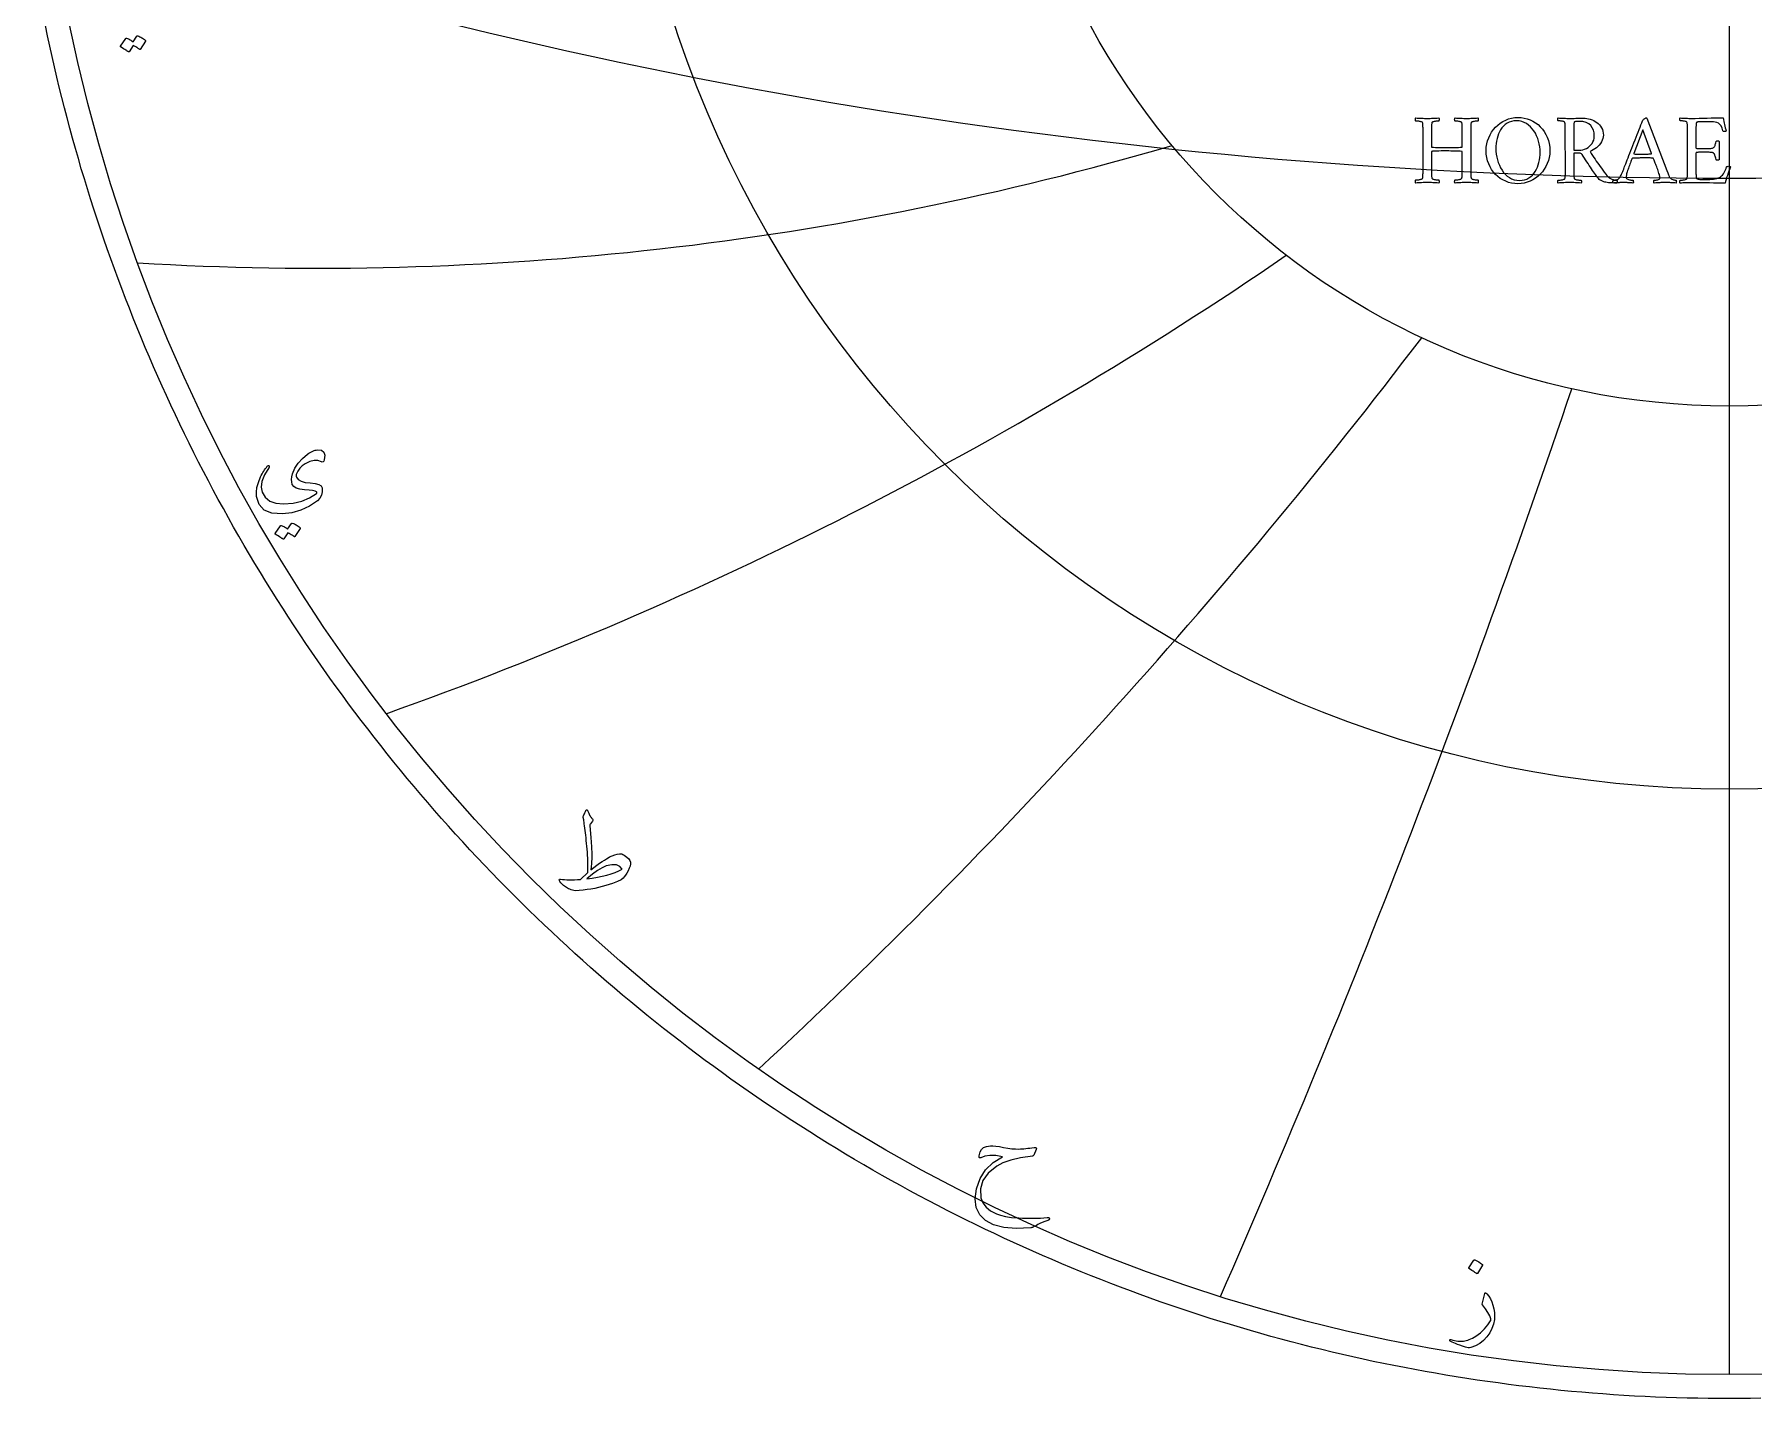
# Model space of a CAD drawing. Header units: millimetres. Extents: x -62 to 62, y -62 to 63.
# Drawn here: x -60.8 to 0.9, y -61.6 to -12.7 of the extents above; entities that cross this region are included whole.
import ezdxf

# ---------------------------------------------------------------- set-up
doc = ezdxf.new("R2010")
doc.units = ezdxf.units.MM
for name, color, linetype in [('CUT_OUTER', 1, 'Continuous'), ('ENGRAVE', 7, 'Continuous'), ('ENGRAVE_FINE', 8, 'Continuous'), ('TEXT', 5, 'Continuous')]:
    doc.layers.add(name, color=color, linetype=linetype)

msp = doc.modelspace()

# ---------------------------------------------------------------- linework, layer by layer
at = {"layer": 'CUT_OUTER'}
msp.add_lwpolyline([(1.1341, -61.6021), (0.7561, -61.6079), (0.378, -61.6113), (0, -61.6125), (-0.378, -61.6113), (-0.7561, -61.6079), (-1.1341, -61.6021), (-1.512, -61.5939), (-1.89, -61.5835), (-2.2678, -61.5708), (-2.6455, -61.5557), (-3.0232, -61.5383), (-3.4007, -61.5186), (-3.7781, -61.4966), (-4.1554, -61.4722), (-4.5325, -61.4456), (-4.9094, -61.4166), (-5.2862, -61.3853), (-5.6627, -61.3517), (-6.0391, -61.3158), (-6.4152, -61.2776), (-6.7911, -61.2371), (-7.1667, -61.1943), (-7.542, -61.1491), (-7.9171, -61.1017), (-8.2919, -61.052), (-8.6663, -61), (-9.0404, -60.9456), (-9.4142, -60.889), (-9.7876, -60.8301), (-10.1607, -60.7689), (-10.5334, -60.7054), (-10.9057, -60.6396), (-11.2775, -60.5716), (-11.649, -60.5012), (-12.02, -60.4286), (-12.3906, -60.3537), (-12.7606, -60.2766), (-13.1303, -60.1971), (-13.4994, -60.1154), (-13.868, -60.0315), (-14.2361, -59.9453), (-14.6036, -59.8568), (-14.9706, -59.7661), (-15.3371, -59.6731), (-15.7029, -59.5778), (-16.0682, -59.4804), (-16.4328, -59.3807), (-16.7969, -59.2787), (-17.1603, -59.1745), (-17.5231, -59.0681), (-17.8852, -58.9595), (-18.2466, -58.8486), (-18.6073, -58.7356), (-18.9674, -58.6203), (-19.3267, -58.5028), (-19.6853, -58.3831), (-20.0432, -58.2612), (-20.4003, -58.1372), (-20.7566, -58.0109), (-21.1122, -57.8824), (-21.4669, -57.7518), (-21.8209, -57.619), (-22.174, -57.484), (-22.5263, -57.3469), (-22.8778, -57.2076), (-23.2284, -57.0661), (-23.5781, -56.9225), (-23.9269, -56.7768), (-24.2748, -56.6289), (-24.6218, -56.4789), (-24.9679, -56.3267), (-25.3131, -56.1725), (-25.6573, -56.0161), (-26.0005, -55.8576), (-26.3427, -55.697), (-26.684, -55.5344), (-27.0242, -55.3696), (-27.3635, -55.2027), (-27.7017, -55.0338), (-28.0388, -54.8628), (-28.3749, -54.6897), (-28.71, -54.5146), (-29.0439, -54.3374), (-29.3768, -54.1581), (-29.7085, -53.9769), (-30.0392, -53.7936), (-30.3687, -53.6082), (-30.6971, -53.4209), (-31.0243, -53.2315), (-31.3503, -53.0402), (-31.6752, -52.8468), (-31.9988, -52.6515), (-32.3213, -52.4541), (-32.6425, -52.2548), (-32.9625, -52.0535), (-33.2813, -51.8503), (-33.5988, -51.6451), (-33.9151, -51.438), (-34.2301, -51.2289), (-34.5438, -51.0179), (-34.8562, -50.805), (-35.1672, -50.5902), (-35.477, -50.3734), (-35.7854, -50.1548), (-36.0925, -49.9343), (-36.3982, -49.7119), (-36.7025, -49.4876), (-37.0055, -49.2615), (-37.307, -49.0335), (-37.6072, -48.8037), (-37.906, -48.572), (-38.2033, -48.3385), (-38.4992, -48.1032), (-38.7936, -47.866), (-39.0866, -47.6271), (-39.3781, -47.3864), (-39.6681, -47.1439), (-39.9566, -46.8996), (-40.2436, -46.6535), (-40.5291, -46.4057), (-40.8131, -46.1562), (-41.0955, -45.9049), (-41.3764, -45.6519), (-41.6558, -45.3971), (-41.9335, -45.1407), (-42.2097, -44.8825), (-42.4843, -44.6227), (-42.7573, -44.3612), (-43.0287, -44.098), (-43.2985, -43.8331), (-43.5666, -43.5666), (-43.8331, -43.2985), (-44.098, -43.0287), (-44.3612, -42.7573), (-44.6227, -42.4843), (-44.8825, -42.2097), (-45.1407, -41.9335), (-45.3971, -41.6558), (-45.6519, -41.3764), (-45.9049, -41.0955), (-46.1562, -40.8131), (-46.4057, -40.5291), (-46.6535, -40.2436), (-46.8996, -39.9566), (-47.1439, -39.6681), (-47.3864, -39.3781), (-47.6271, -39.0866), (-47.866, -38.7936), (-48.1032, -38.4992), (-48.3385, -38.2033), (-48.572, -37.906), (-48.8037, -37.6072), (-49.0335, -37.307), (-49.2615, -37.0055), (-49.4876, -36.7025), (-49.7119, -36.3982), (-49.9343, -36.0925), (-50.1548, -35.7854), (-50.3734, -35.477), (-50.5902, -35.1672), (-50.805, -34.8562), (-51.0179, -34.5438), (-51.2289, -34.2301), (-51.438, -33.9151), (-51.6451, -33.5988), (-51.8503, -33.2813), (-52.0535, -32.9625), (-52.2548, -32.6425), (-52.4541, -32.3213), (-52.6515, -31.9988), (-52.8468, -31.6752), (-53.0402, -31.3503), (-53.2315, -31.0243), (-53.4209, -30.6971), (-53.6082, -30.3687), (-53.7936, -30.0392), (-53.9769, -29.7085), (-54.1581, -29.3768), (-54.3374, -29.0439), (-54.5146, -28.71), (-54.6897, -28.3749), (-54.8628, -28.0388), (-55.0338, -27.7017), (-55.2027, -27.3635), (-55.3696, -27.0242), (-55.5344, -26.684), (-55.697, -26.3427), (-55.8576, -26.0005), (-56.0161, -25.6573), (-56.1725, -25.3131), (-56.3267, -24.9679), (-56.4789, -24.6218), (-56.6289, -24.2748), (-56.7768, -23.9269), (-56.9225, -23.5781), (-57.0661, -23.2284), (-57.2076, -22.8778), (-57.3469, -22.5263), (-57.484, -22.174), (-57.619, -21.8209), (-57.7518, -21.4669), (-57.8824, -21.1122), (-58.0109, -20.7566), (-58.1372, -20.4003), (-58.2612, -20.0432), (-58.3831, -19.6853), (-58.5028, -19.3267), (-58.6203, -18.9674), (-58.7356, -18.6073), (-58.8486, -18.2466), (-58.9595, -17.8852), (-59.0681, -17.5231), (-59.1745, -17.1603), (-59.2787, -16.7969), (-59.3807, -16.4328), (-59.4804, -16.0682), (-59.5778, -15.7029), (-59.6731, -15.3371), (-59.7661, -14.9706), (-59.8568, -14.6036), (-59.9453, -14.2361), (-60.0315, -13.868), (-60.1154, -13.4994), (-60.1971, -13.1303), (-60.2766, -12.7606), (-60.3537, -12.3906)], dxfattribs=at)
at = {"layer": 'ENGRAVE'}
for points in [[(0, -60.75), (0, 60.75)], [(0, -60.75), (0, -26.0306)]]:
    msp.add_lwpolyline(points, dxfattribs=at)
for radius in [60.75, 39.7663, 26.0306]:
    msp.add_circle((0, 0), radius, dxfattribs=at)
for centre, radius, start, end in [((-50.5875, 87.6201), 108.7094, 266.595807, 286.355309), ((-95.1818, 95.1818), 140.3585, 289.582828, 304.402454), ((-174.5893, 100.7992), 205.483, 312.869638, 322.749389), ((-389.0963, 104.258), 404.7802, 336.376434, 341.316309)]:
    msp.add_arc(centre, radius, start, end, dxfattribs=at)
at = {"layer": 'ENGRAVE_FINE'}
msp.add_arc((0, 174.5958), 192.4536, 251.77375, 288.22625, dxfattribs=at)
at = {"layer": 'TEXT'}
for points in [[(-57.0767, -12.7693), (-57.0719, -12.7645), (-57.0652, -12.7616), (-57.0566, -12.7607), (-57.0461, -12.7616), (-57.0083, -12.7758), (-56.9718, -12.7913), (-56.9365, -12.8083), (-56.9024, -12.8268), (-56.8692, -12.8469), (-56.8367, -12.8689), (-56.805, -12.8929), (-56.774, -12.9188), (-56.768, -12.9267), (-56.7654, -12.935), (-56.7661, -12.9439), (-56.7701, -12.9533), (-56.9541, -13.2445), (-56.9591, -13.2483), (-56.9665, -13.2483), (-56.9764, -13.2445), (-56.9886, -13.2368), (-56.997, -13.2298), (-57.0106, -13.2201), (-57.0295, -13.2077), (-57.0537, -13.1928), (-57.0834, -13.1749), (-57.1189, -13.154), (-57.1601, -13.1299), (-57.207, -13.1027), (-57.3526, -13.3288), (-57.3594, -13.3358), (-57.368, -13.3374), (-57.3785, -13.3338), (-57.391, -13.325), (-57.4017, -13.3173), (-57.4188, -13.3058), (-57.442, -13.2905), (-57.4714, -13.2713), (-57.5076, -13.2483), (-57.551, -13.2215), (-57.6015, -13.1909), (-57.6592, -13.1564), (-57.6652, -13.1506), (-57.6679, -13.1449), (-57.6671, -13.1391), (-57.6631, -13.1334), (-57.4753, -12.8536), (-57.4705, -12.8488), (-57.4638, -12.8459), (-57.4552, -12.845), (-57.4446, -12.8459), (-57.4125, -12.8564), (-57.3814, -12.8685), (-57.3512, -12.8822), (-57.322, -12.8977), (-57.2937, -12.9146), (-57.2664, -12.9327), (-57.2401, -12.9519), (-57.2147, -12.9724)], [(-10.8249, -15.7185), (-10.7732, -15.7181), (-10.7221, -15.7171), (-10.6717, -15.7154), (-10.6219, -15.7131), (-10.572, -15.7105), (-10.5209, -15.7082), (-10.4687, -15.706), (-10.4154, -15.7041), (-10.4092, -15.713), (-10.405, -15.7252), (-10.4029, -15.7408), (-10.4028, -15.7598), (-10.4042, -15.7788), (-10.4068, -15.7944), (-10.4105, -15.8066), (-10.4154, -15.8155), (-10.4284, -15.8158), (-10.4459, -15.8168), (-10.4679, -15.8185), (-10.4944, -15.8209), (-10.5227, -15.8239), (-10.5501, -15.8276), (-10.5766, -15.832), (-10.6022, -15.837), (-10.6246, -15.8431), (-10.6417, -15.8505), (-10.6534, -15.8593), (-10.6597, -15.8694), (-10.6645, -15.8887), (-10.6682, -15.9107), (-10.6708, -15.9354), (-10.6722, -15.9628), (-10.673, -15.9922), (-10.6736, -16.023), (-10.6739, -16.0551), (-10.674, -16.0885), (-10.674, -16.0939), (-10.674, -16.0993), (-10.674, -16.1047), (-10.674, -16.1101), (-10.674, -16.1155), (-10.674, -16.1209), (-10.674, -16.1263), (-10.674, -16.1316), (-10.674, -16.746), (-10.6738, -16.7477), (-10.6731, -16.7491), (-10.672, -16.7504), (-10.6704, -16.7514), (-10.6689, -16.7522), (-10.6677, -16.7527), (-10.6671, -16.7531), (-10.6669, -16.7532), (-10.6017, -16.755), (-10.5357, -16.7568), (-10.4688, -16.7586), (-10.401, -16.7604), (-10.3321, -16.7619), (-10.2618, -16.7631), (-10.1901, -16.7637), (-10.1172, -16.764), (-10.0531, -16.7637), (-9.9865, -16.7631), (-9.9174, -16.7619), (-9.8459, -16.7604), (-9.7748, -16.7586), (-9.7071, -16.7568), (-9.6428, -16.755), (-9.5818, -16.7532), (-9.5816, -16.753), (-9.5809, -16.7523), (-9.5798, -16.7512), (-9.5782, -16.7496), (-9.5767, -16.7478), (-9.5756, -16.746), (-9.5749, -16.7442), (-9.5747, -16.7424), (-9.5747, -16.1316), (-9.5748, -16.0927), (-9.5751, -16.0549), (-9.5757, -16.0181), (-9.5765, -15.9825), (-9.5781, -15.9492), (-9.5814, -15.9192), (-9.5862, -15.8926), (-9.5926, -15.8694), (-9.5974, -15.8593), (-9.6083, -15.8505), (-9.6253, -15.8431), (-9.6483, -15.837), (-9.6746, -15.832), (-9.7013, -15.8276), (-9.7285, -15.8239), (-9.7561, -15.8209), (-9.7818, -15.8185), (-9.8032, -15.8168), (-9.8204, -15.8158), (-9.8333, -15.8155), (-9.8382, -15.8066), (-9.8419, -15.7944), (-9.8444, -15.7788), (-9.8459, -15.7598), (-9.8458, -15.7408), (-9.8437, -15.7252), (-9.8395, -15.713), (-9.8333, -15.7041), (-9.7798, -15.706), (-9.7269, -15.7082), (-9.6747, -15.7105), (-9.6232, -15.7131), (-9.5721, -15.7154), (-9.5212, -15.7171), (-9.4706, -15.7181), (-9.4202, -15.7185), (-9.3684, -15.7181), (-9.3173, -15.7171), (-9.2669, -15.7154), (-9.2172, -15.7131), (-9.1672, -15.7105), (-9.1161, -15.7082), (-9.0639, -15.706), (-9.0106, -15.7041), (-9.0044, -15.713), (-9.0003, -15.7252), (-8.9981, -15.7408), (-8.998, -15.7598), (-8.9995, -15.7788), (-9.0021, -15.7944), (-9.0058, -15.8066), (-9.0106, -15.8155), (-9.0235, -15.8158), (-9.0407, -15.8168), (-9.0621, -15.8185), (-9.0878, -15.8209), (-9.1153, -15.8239), (-9.1422, -15.8276), (-9.1683, -15.832), (-9.1938, -15.837), (-9.2163, -15.8431), (-9.2333, -15.8505), (-9.245, -15.8593), (-9.2513, -15.8694), (-9.2577, -15.8926), (-9.2625, -15.9192), (-9.2658, -15.9492), (-9.2675, -15.9825), (-9.2683, -16.0181), (-9.2688, -16.0549), (-9.2692, -16.0927), (-9.2693, -16.1316), (-9.2693, -17.6083), (-9.2692, -17.6471), (-9.2688, -17.6846), (-9.2683, -17.7208), (-9.2675, -17.7556), (-9.2658, -17.7881), (-9.2625, -17.8175), (-9.2577, -17.8438), (-9.2513, -17.8669), (-9.245, -17.8757), (-9.2333, -17.884), (-9.2163, -17.8919), (-9.1938, -17.8993), (-9.1683, -17.9059), (-9.1422, -17.9114), (-9.1153, -17.9158), (-9.0878, -17.919), (-9.0621, -17.9214), (-9.0407, -17.9231), (-9.0235, -17.9241), (-9.0106, -17.9244), (-9.0058, -17.9333), (-9.0021, -17.9455), (-8.9995, -17.9611), (-8.998, -17.9801), (-8.9981, -17.9991), (-9.0003, -18.0147), (-9.0044, -18.0269), (-9.0106, -18.0358), (-9.0639, -18.0323), (-9.1161, -18.0291), (-9.1672, -18.026), (-9.2172, -18.0232), (-9.2669, -18.0209), (-9.3173, -18.0192), (-9.3684, -18.0182), (-9.4202, -18.0178), (-9.4706, -18.0182), (-9.5212, -18.0192), (-9.5721, -18.0209), (-9.6232, -18.0232), (-9.6747, -18.026), (-9.7269, -18.0291), (-9.7798, -18.0323), (-9.8333, -18.0358), (-9.8395, -18.0269), (-9.8437, -18.0147), (-9.8458, -17.9991), (-9.8459, -17.9801), (-9.8444, -17.9611), (-9.8419, -17.9455), (-9.8382, -17.9333), (-9.8333, -17.9244), (-9.8204, -17.9241), (-9.8032, -17.9231), (-9.7818, -17.9214), (-9.7561, -17.919), (-9.7285, -17.9158), (-9.7013, -17.9114), (-9.6746, -17.9059), (-9.6483, -17.8993), (-9.6253, -17.8919), (-9.6083, -17.884), (-9.5974, -17.8757), (-9.5926, -17.8669), (-9.5862, -17.8438), (-9.5814, -17.8175), (-9.5781, -17.7881), (-9.5765, -17.7556), (-9.5757, -17.7208), (-9.5751, -17.6846), (-9.5748, -17.6471), (-9.5747, -17.6083), (-9.5747, -16.9113), (-9.5749, -16.908), (-9.5756, -16.9054), (-9.5767, -16.9035), (-9.5782, -16.9023), (-9.5798, -16.9015), (-9.5809, -16.9009), (-9.5816, -16.9006), (-9.5818, -16.9005), (-9.6439, -16.8986), (-9.708, -16.8965), (-9.7742, -16.8941), (-9.8423, -16.8915), (-9.9114, -16.8892), (-9.9802, -16.8875), (-10.0488, -16.8865), (-10.1172, -16.8861), (-10.2312, -16.8863), (-10.3291, -16.887), (-10.4109, -16.8881), (-10.4764, -16.8897), (-10.529, -16.8915), (-10.5716, -16.8933), (-10.6044, -16.8951), (-10.6273, -16.8969), (-10.6435, -16.8987), (-10.6561, -16.9005), (-10.6651, -16.9023), (-10.6704, -16.9041), (-10.672, -16.9058), (-10.6731, -16.9072), (-10.6738, -16.9085), (-10.674, -16.9095), (-10.674, -16.9103), (-10.674, -16.9108), (-10.674, -16.9112), (-10.674, -16.9113), (-10.674, -17.6083), (-10.674, -17.6137), (-10.674, -17.619), (-10.674, -17.6244), (-10.674, -17.6298), (-10.674, -17.6352), (-10.674, -17.6406), (-10.674, -17.646), (-10.674, -17.6514), (-10.6739, -17.6847), (-10.6736, -17.7165), (-10.673, -17.7467), (-10.6722, -17.7753), (-10.6708, -17.8019), (-10.6682, -17.8261), (-10.6645, -17.8477), (-10.6597, -17.8669), (-10.6534, -17.8757), (-10.6417, -17.884), (-10.6246, -17.8919), (-10.6022, -17.8993), (-10.5766, -17.9059), (-10.5501, -17.9114), (-10.5227, -17.9158), (-10.4944, -17.919), (-10.4679, -17.9214), (-10.4459, -17.9231), (-10.4284, -17.9241), (-10.4154, -17.9244), (-10.4105, -17.9333), (-10.4068, -17.9455), (-10.4042, -17.9611), (-10.4028, -17.9801), (-10.4029, -17.9991), (-10.405, -18.0147), (-10.4092, -18.0269), (-10.4154, -18.0358), (-10.4687, -18.0323), (-10.5209, -18.0291), (-10.572, -18.026), (-10.6219, -18.0232), (-10.6717, -18.0209), (-10.7221, -18.0192), (-10.7732, -18.0182), (-10.8249, -18.0178), (-10.8755, -18.0182), (-10.9264, -18.0192), (-10.9778, -18.0209), (-11.0297, -18.0232), (-11.082, -18.026), (-11.1348, -18.0291), (-11.188, -18.0323), (-11.2417, -18.0358), (-11.2479, -18.0269), (-11.252, -18.0147), (-11.2542, -17.9991), (-11.2543, -17.9801), (-11.2528, -17.9611), (-11.2502, -17.9455), (-11.2465, -17.9333), (-11.2417, -17.9244), (-11.2287, -17.9241), (-11.2112, -17.9231), (-11.1891, -17.9214), (-11.1626, -17.919), (-11.1342, -17.9158), (-11.1065, -17.9114), (-11.0795, -17.9059), (-11.0531, -17.8993), (-11.0301, -17.8919), (-11.0131, -17.884), (-11.0022, -17.8757), (-10.9974, -17.8669), (-10.991, -17.8438), (-10.9862, -17.8175), (-10.9829, -17.7881), (-10.9812, -17.7556), (-10.9804, -17.7208), (-10.9799, -17.6846), (-10.9795, -17.6471), (-10.9794, -17.6083), (-10.9794, -16.1316), (-10.9795, -16.0927), (-10.9799, -16.0549), (-10.9804, -16.0181), (-10.9812, -15.9825), (-10.9829, -15.9492), (-10.9862, -15.9192), (-10.991, -15.8926), (-10.9974, -15.8694), (-11.0022, -15.8593), (-11.0131, -15.8505), (-11.0301, -15.8431), (-11.0531, -15.837), (-11.0795, -15.832), (-11.1065, -15.8276), (-11.1342, -15.8239), (-11.1626, -15.8209), (-11.1891, -15.8185), (-11.2112, -15.8168), (-11.2287, -15.8158), (-11.2417, -15.8155), (-11.2465, -15.8066), (-11.2502, -15.7944), (-11.2528, -15.7788), (-11.2543, -15.7598), (-11.2542, -15.7408), (-11.252, -15.7252), (-11.2479, -15.713), (-11.2417, -15.7041), (-11.188, -15.706), (-11.1348, -15.7082), (-11.082, -15.7105), (-11.0297, -15.7131), (-10.9778, -15.7154), (-10.9264, -15.7171), (-10.8755, -15.7181), (-10.8249, -15.7185)], [(-7.5807, -15.6861), (-7.4656, -15.6915), (-7.3539, -15.7077), (-7.2456, -15.7346), (-7.1406, -15.7724), (-7.0403, -15.8201), (-6.9461, -15.877), (-6.858, -15.9431), (-6.7759, -16.0185), (-6.701, -16.102), (-6.6344, -16.1927), (-6.5762, -16.2906), (-6.5262, -16.3957), (-6.4861, -16.5072), (-6.4575, -16.6243), (-6.4403, -16.747), (-6.4346, -16.8753), (-6.4403, -16.9972), (-6.4575, -17.1147), (-6.4861, -17.228), (-6.5262, -17.337), (-6.5762, -17.4408), (-6.6344, -17.5382), (-6.701, -17.6294), (-6.7759, -17.7142), (-6.858, -17.7915), (-6.9461, -17.8598), (-7.0403, -17.919), (-7.1406, -17.9693), (-7.2456, -18.0094), (-7.3539, -18.038), (-7.4656, -18.0552), (-7.5807, -18.0609), (-7.6942, -18.0556), (-7.8048, -18.0394), (-7.9125, -18.0124), (-8.0172, -17.9747), (-8.1174, -17.927), (-8.2112, -17.8701), (-8.2988, -17.804), (-8.3801, -17.7286), (-8.4541, -17.6451), (-8.5197, -17.5544), (-8.5771, -17.4565), (-8.6262, -17.3514), (-8.6655, -17.2401), (-8.6935, -17.1237), (-8.7104, -17.0021), (-8.716, -16.8753), (-8.7104, -16.7534), (-8.6935, -16.6355), (-8.6655, -16.5217), (-8.6262, -16.4119), (-8.5771, -16.3074), (-8.5197, -16.2093), (-8.4541, -16.1178), (-8.3801, -16.0328), (-8.2988, -15.9556), (-8.2112, -15.8873), (-8.1174, -15.8281), (-8.0172, -15.7778), (-7.9125, -15.7377), (-7.8048, -15.7091), (-7.6942, -15.6919), (-7.5807, -15.6861)], [(-7.631, -15.8047), (-7.7262, -15.8102), (-7.8142, -15.8267), (-7.8951, -15.8542), (-7.9687, -15.8927), (-8.0355, -15.9402), (-8.0958, -15.9947), (-8.1496, -16.0561), (-8.1968, -16.1245), (-8.2379, -16.1983), (-8.2732, -16.2763), (-8.3026, -16.3582), (-8.3262, -16.4442), (-8.3443, -16.5322), (-8.3572, -16.6203), (-8.3649, -16.7083), (-8.3675, -16.7963), (-8.364, -16.8986), (-8.3536, -17.0006), (-8.3362, -17.1025), (-8.3118, -17.2041), (-8.2807, -17.3033), (-8.2431, -17.3981), (-8.199, -17.4884), (-8.1483, -17.5741), (-8.0914, -17.6535), (-8.0284, -17.7246), (-7.9594, -17.7873), (-7.8843, -17.8418), (-7.8031, -17.8858), (-7.7159, -17.9172), (-7.6226, -17.9361), (-7.5232, -17.9424), (-7.428, -17.9369), (-7.34, -17.9204), (-7.2591, -17.8929), (-7.1855, -17.8544), (-7.1186, -17.8067), (-7.0579, -17.7515), (-7.0036, -17.689), (-6.9555, -17.619), (-6.9137, -17.5435), (-6.8779, -17.4641), (-6.8481, -17.3809), (-6.8244, -17.2939), (-6.8063, -17.2051), (-6.7934, -17.1165), (-6.7857, -17.0281), (-6.7831, -16.94), (-6.7866, -16.8378), (-6.797, -16.7361), (-6.8144, -16.6349), (-6.8388, -16.534), (-6.87, -16.4357), (-6.9079, -16.3418), (-6.9526, -16.2525), (-7.0041, -16.1676), (-7.0618, -16.0891), (-7.1253, -16.0189), (-7.1947, -15.9571), (-7.2699, -15.9035), (-7.3511, -15.8603), (-7.4383, -15.8294), (-7.5316, -15.8109), (-7.631, -15.8047)], [(-5.2274, -15.7113), (-5.1677, -15.7138), (-5.1071, -15.7212), (-5.0456, -15.7335), (-4.9831, -15.7508), (-4.9215, -15.7728), (-4.8623, -15.7993), (-4.8056, -15.8303), (-4.7514, -15.8658), (-4.701, -15.9059), (-4.6557, -15.9507), (-4.6157, -16.0002), (-4.5807, -16.0544), (-4.5525, -16.1133), (-4.5322, -16.177), (-4.5201, -16.2454), (-4.5161, -16.3185), (-4.5205, -16.3809), (-4.5336, -16.4424), (-4.5555, -16.503), (-4.5861, -16.5628), (-4.6236, -16.6203), (-4.6661, -16.6742), (-4.7135, -16.7244), (-4.7658, -16.7712), (-4.8211, -16.8129), (-4.8776, -16.8484), (-4.9352, -16.8776), (-4.9939, -16.9005), (-4.9477, -16.9762), (-4.9023, -17.0487), (-4.8578, -17.1181), (-4.8143, -17.1843), (-4.7707, -17.2489), (-4.7263, -17.3132), (-4.6809, -17.3773), (-4.6346, -17.4412), (-4.5866, -17.5067), (-4.5358, -17.5755), (-4.4824, -17.6477), (-4.4263, -17.7232), (-4.3877, -17.7704), (-4.3477, -17.8113), (-4.306, -17.8458), (-4.2628, -17.8741), (-4.2153, -17.8968), (-4.1608, -17.9145), (-4.0994, -17.9273), (-4.0311, -17.9352), (-4.0252, -17.944), (-4.0221, -17.9559), (-4.0216, -17.9709), (-4.0239, -17.9891), (-4.0272, -18.0068), (-4.0302, -18.0205), (-4.0326, -18.0302), (-4.0346, -18.0358), (-4.119, -18.035), (-4.1959, -18.0327), (-4.2654, -18.0287), (-4.3275, -18.0232), (-4.3819, -18.0166), (-4.4285, -18.0093), (-4.4672, -18.0013), (-4.4981, -17.9927), (-4.5179, -17.9845), (-4.5412, -17.9743), (-4.5682, -17.962), (-4.5987, -17.9478), (-4.6308, -17.9295), (-4.6625, -17.9051), (-4.6937, -17.8747), (-4.7245, -17.8382), (-4.7375, -17.8205), (-4.755, -17.796), (-4.777, -17.7648), (-4.8035, -17.7268), (-4.8336, -17.6833), (-4.8664, -17.6352), (-4.9018, -17.5827), (-4.94, -17.5256), (-4.9802, -17.4653), (-5.0218, -17.403), (-5.0646, -17.3387), (-5.1089, -17.2723), (-5.1533, -17.2053), (-5.1969, -17.139), (-5.2396, -17.0733), (-5.2813, -17.0083), (-5.2988, -16.9894), (-5.3226, -16.9759), (-5.3527, -16.9679), (-5.3891, -16.9652), (-5.5723, -16.9652), (-5.5723, -17.619), (-5.5723, -17.6244), (-5.5723, -17.6298), (-5.5723, -17.6352), (-5.5723, -17.6406), (-5.5723, -17.646), (-5.5723, -17.6514), (-5.5723, -17.6568), (-5.5723, -17.6622), (-5.5722, -17.6955), (-5.5719, -17.7273), (-5.5713, -17.7575), (-5.5705, -17.7861), (-5.5691, -17.8127), (-5.5665, -17.8369), (-5.5628, -17.8585), (-5.558, -17.8777), (-5.5517, -17.8865), (-5.54, -17.8948), (-5.5229, -17.9026), (-5.5005, -17.9101), (-5.4749, -17.9167), (-5.4484, -17.9222), (-5.421, -17.9266), (-5.3927, -17.9298), (-5.3662, -17.9322), (-5.3442, -17.9339), (-5.3267, -17.9349), (-5.3137, -17.9352), (-5.3088, -17.9437), (-5.3051, -17.955), (-5.3026, -17.9689), (-5.3011, -17.9855), (-5.3012, -18.0021), (-5.3033, -18.016), (-5.3075, -18.0273), (-5.3137, -18.0358), (-5.367, -18.0323), (-5.4192, -18.0291), (-5.4703, -18.026), (-5.5202, -18.0232), (-5.57, -18.0209), (-5.6204, -18.0192), (-5.6715, -18.0182), (-5.7232, -18.0178), (-5.7738, -18.0182), (-5.8247, -18.0192), (-5.8762, -18.0209), (-5.928, -18.0232), (-5.9803, -18.026), (-6.0331, -18.0291), (-6.0863, -18.0323), (-6.14, -18.0358), (-6.1462, -18.0273), (-6.1503, -18.016), (-6.1525, -18.0021), (-6.1526, -17.9855), (-6.1511, -17.9689), (-6.1485, -17.955), (-6.1448, -17.9437), (-6.14, -17.9352), (-6.127, -17.9349), (-6.1095, -17.9339), (-6.0875, -17.9322), (-6.061, -17.9298), (-6.0326, -17.9266), (-6.0048, -17.9222), (-5.9778, -17.9167), (-5.9514, -17.9101), (-5.9284, -17.9026), (-5.9114, -17.8948), (-5.9005, -17.8865), (-5.8957, -17.8777), (-5.8893, -17.8546), (-5.8845, -17.8283), (-5.8812, -17.7989), (-5.8795, -17.7663), (-5.8787, -17.7315), (-5.8782, -17.6954), (-5.8778, -17.6579), (-5.8777, -17.619), (-5.8813, -16.1209), (-5.8814, -16.0819), (-5.8818, -16.0441), (-5.8823, -16.0074), (-5.8831, -15.9718), (-5.8848, -15.9384), (-5.8881, -15.9084), (-5.8929, -15.8818), (-5.8993, -15.8586), (-5.9041, -15.8485), (-5.915, -15.8397), (-5.932, -15.8323), (-5.955, -15.8263), (-5.9812, -15.8212), (-6.008, -15.8168), (-6.0351, -15.8131), (-6.0628, -15.8101), (-6.0885, -15.8077), (-6.1099, -15.8061), (-6.1271, -15.805), (-6.14, -15.8047), (-6.1448, -15.7962), (-6.1485, -15.7849), (-6.1511, -15.771), (-6.1526, -15.7544), (-6.1525, -15.7378), (-6.1503, -15.7239), (-6.1462, -15.7126), (-6.14, -15.7041), (-6.0864, -15.706), (-6.0336, -15.7082), (-5.9814, -15.7105), (-5.9298, -15.7131), (-5.8787, -15.7154), (-5.8279, -15.7171), (-5.7772, -15.7181), (-5.7268, -15.7185), (-5.6737, -15.7183), (-5.6186, -15.7176), (-5.5615, -15.7165), (-5.5023, -15.7149), (-5.44, -15.7133), (-5.3734, -15.7122), (-5.3026, -15.7115), (-5.2274, -15.7113)], [(-4.843, -16.3508), (-4.8508, -16.241), (-4.874, -16.1415), (-4.9127, -16.0524), (-4.967, -15.9736), (-5.0394, -15.9091), (-5.1327, -15.8631), (-5.2469, -15.8355), (-5.3819, -15.8263), (-5.4002, -15.8265), (-5.4228, -15.8272), (-5.4496, -15.8283), (-5.4807, -15.8299), (-5.5105, -15.833), (-5.5333, -15.8388), (-5.5491, -15.8474), (-5.558, -15.8586), (-5.5644, -15.8776), (-5.5692, -15.9022), (-5.5725, -15.9324), (-5.5741, -15.9682), (-5.5749, -16.0069), (-5.5755, -16.0459), (-5.5758, -16.0851), (-5.5759, -16.1245), (-5.5723, -16.8574), (-5.3855, -16.8574), (-5.318, -16.8535), (-5.2521, -16.8417), (-5.1878, -16.822), (-5.125, -16.7945), (-5.0659, -16.7599), (-5.0123, -16.7191), (-4.9644, -16.6719), (-4.9221, -16.6185), (-4.8875, -16.5593), (-4.8628, -16.495), (-4.848, -16.4255), (-4.843, -16.3508)], [(-3.7867, -17.5364), (-3.7846, -17.5309), (-3.7782, -17.5144), (-3.7676, -17.4869), (-3.7526, -17.4484), (-3.7341, -17.4004), (-3.7126, -17.3446), (-3.6883, -17.281), (-3.661, -17.2095), (-3.6313, -17.1319), (-3.5995, -17.05), (-3.5657, -16.9639), (-3.5299, -16.8735), (-3.4929, -16.7804), (-3.4558, -16.6858), (-3.4184, -16.5899), (-3.3808, -16.4927), (-3.3434, -16.3958), (-3.3067, -16.301), (-3.2706, -16.2081), (-3.2353, -16.1173), (-3.2012, -16.0302), (-3.1692, -15.9484), (-3.1393, -15.8721), (-3.1113, -15.8011), (-3.102, -15.7863), (-3.0884, -15.7706), (-3.0706, -15.754), (-3.0484, -15.7364), (-3.0257, -15.7207), (-3.0058, -15.7095), (-2.9888, -15.7028), (-2.9748, -15.7005), (-2.9715, -15.7006), (-2.969, -15.701), (-2.967, -15.7015), (-2.9658, -15.7023), (-2.9646, -15.7033), (-2.9627, -15.7046), (-2.9601, -15.706), (-2.9568, -15.7077), (-2.2419, -17.5831), (-2.2066, -17.6756), (-2.1799, -17.7448), (-2.1617, -17.7906), (-2.1521, -17.813), (-2.1409, -17.8321), (-2.1256, -17.8499), (-2.1059, -17.8663), (-2.082, -17.8813), (-2.0559, -17.8947), (-2.0299, -17.906), (-2.0039, -17.9153), (-1.9778, -17.9226), (-1.9541, -17.9281), (-1.9351, -17.9321), (-1.9209, -17.9344), (-1.9113, -17.9352), (-1.9053, -17.9454), (-1.9015, -17.9581), (-1.8999, -17.9733), (-1.9006, -17.9909), (-1.9024, -18.0078), (-1.9042, -18.021), (-1.9059, -18.0303), (-1.9077, -18.0358), (-1.9585, -18.0323), (-2.0065, -18.0291), (-2.0519, -18.026), (-2.0946, -18.0232), (-2.1379, -18.0209), (-2.1853, -18.0192), (-2.2367, -18.0182), (-2.2922, -18.0178), (-2.3507, -18.0182), (-2.404, -18.0192), (-2.4522, -18.0209), (-2.4952, -18.0232), (-2.5382, -18.026), (-2.5863, -18.0291), (-2.6397, -18.0323), (-2.6981, -18.0358), (-2.7043, -18.0273), (-2.7085, -18.016), (-2.7106, -18.0021), (-2.7107, -17.9855), (-2.709, -17.9689), (-2.7058, -17.955), (-2.701, -17.9437), (-2.6946, -17.9352), (-2.6761, -17.9344), (-2.6532, -17.9321), (-2.6258, -17.9281), (-2.594, -17.9226), (-2.5625, -17.9158), (-2.5365, -17.9078), (-2.5158, -17.8987), (-2.5005, -17.8885), (-2.4943, -17.88), (-2.4898, -17.8687), (-2.4871, -17.8548), (-2.4862, -17.8382), (-2.4876, -17.8192), (-2.492, -17.7946), (-2.4993, -17.7644), (-2.5095, -17.7286), (-2.522, -17.6888), (-2.536, -17.6464), (-2.5516, -17.6016), (-2.5688, -17.5544), (-2.5868, -17.5062), (-2.6047, -17.4587), (-2.6227, -17.4119), (-2.6407, -17.3658), (-2.6578, -17.322), (-2.6734, -17.2822), (-2.6875, -17.2465), (-2.6999, -17.2149), (-2.7102, -17.1889), (-2.7175, -17.1704), (-2.7218, -17.1593), (-2.7233, -17.1556), (-2.7237, -17.1551), (-2.7251, -17.1538), (-2.7273, -17.1515), (-2.7305, -17.1484), (-2.7341, -17.1452), (-2.7377, -17.143), (-2.7413, -17.1417), (-2.7449, -17.1412), (-2.7734, -17.1396), (-2.805, -17.1385), (-2.8398, -17.1378), (-2.8778, -17.1376), (-2.9166, -17.1376), (-2.9541, -17.1376), (-2.9903, -17.1376), (-3.0251, -17.1376), (-3.0341, -17.1376), (-3.0431, -17.1376), (-3.052, -17.1376), (-3.061, -17.1376), (-3.0698, -17.1376), (-3.0781, -17.1376), (-3.0859, -17.1376), (-3.0934, -17.1376), (-3.1452, -17.1377), (-3.193, -17.1381), (-3.2368, -17.1386), (-3.2766, -17.1394), (-3.317, -17.1406), (-3.3628, -17.1426), (-3.414, -17.1451), (-3.4706, -17.1484), (-3.4726, -17.1487), (-3.4751, -17.1497), (-3.478, -17.1514), (-3.4814, -17.1538), (-3.4845, -17.1561), (-3.4868, -17.1578), (-3.4881, -17.1588), (-3.4886, -17.1592), (-3.4902, -17.1637), (-3.4953, -17.1771), (-3.5037, -17.1996), (-3.5155, -17.231), (-3.5296, -17.2686), (-3.5451, -17.3096), (-3.562, -17.354), (-3.5802, -17.4017), (-3.5985, -17.4503), (-3.6156, -17.4973), (-3.6317, -17.5428), (-3.6466, -17.5867), (-3.6613, -17.6298), (-3.6731, -17.6693), (-3.682, -17.7053), (-3.6879, -17.7376), (-3.6919, -17.7666), (-3.6947, -17.7924), (-3.6964, -17.8151), (-3.6969, -17.8346), (-3.6935, -17.8534), (-3.683, -17.8701), (-3.6656, -17.8848), (-3.6412, -17.8975), (-3.6132, -17.9081), (-3.5847, -17.9168), (-3.5557, -17.9234), (-3.5263, -17.928), (-3.4994, -17.9312), (-3.4782, -17.9334), (-3.4626, -17.9348), (-3.4526, -17.9352), (-3.4493, -17.9407), (-3.4463, -17.95), (-3.4439, -17.9632), (-3.4418, -17.9801), (-3.4407, -17.9977), (-3.4409, -18.0129), (-3.4425, -18.0256), (-3.4454, -18.0358), (-3.4783, -18.034), (-3.5088, -18.0322), (-3.5367, -18.0304), (-3.5622, -18.0286), (-3.5865, -18.0268), (-3.6107, -18.025), (-3.635, -18.0232), (-3.6592, -18.0214), (-3.6854, -18.0199), (-3.7153, -18.0187), (-3.7491, -18.0181), (-3.7867, -18.0178), (-3.8247, -18.0181), (-3.8595, -18.0187), (-3.8912, -18.0199), (-3.9197, -18.0214), (-3.9466, -18.0232), (-3.9736, -18.025), (-4.0005, -18.0268), (-4.0275, -18.0286), (-4.0562, -18.0304), (-4.0885, -18.0322), (-4.1245, -18.034), (-4.164, -18.0358), (-4.1671, -18.0303), (-4.1694, -18.021), (-4.1707, -18.0078), (-4.1712, -17.9909), (-4.1707, -17.9733), (-4.1694, -17.9581), (-4.1671, -17.9454), (-4.164, -17.9352), (-4.145, -17.9342), (-4.1204, -17.9312), (-4.0902, -17.9261), (-4.0544, -17.919), (-4.019, -17.9097), (-3.9902, -17.8979), (-3.9678, -17.8837), (-3.952, -17.8669), (-3.9261, -17.8318), (-3.9022, -17.7946), (-3.8803, -17.7555), (-3.8604, -17.7142), (-3.8417, -17.6715), (-3.8231, -17.6276), (-3.8048, -17.5826), (-3.7867, -17.5364)], [(-1.3473, -15.7185), (-1.2202, -15.7178), (-1.0868, -15.7158), (-0.9471, -15.7124), (-0.8012, -15.7077), (-0.653, -15.703), (-0.5066, -15.6996), (-0.362, -15.6976), (-0.2192, -15.6969), (-0.2095, -15.762), (-0.1985, -15.8245), (-0.1861, -15.8842), (-0.1725, -15.9412), (-0.1583, -15.9974), (-0.1446, -16.0544), (-0.1314, -16.1123), (-0.1186, -16.1712), (-0.1291, -16.179), (-0.1428, -16.1846), (-0.1597, -16.188), (-0.1796, -16.1891), (-0.2003, -16.1876), (-0.2156, -16.1828), (-0.2254, -16.175), (-0.2299, -16.164), (-0.2616, -16.0677), (-0.2991, -15.9906), (-0.3424, -15.9329), (-0.3916, -15.8945), (-0.4459, -15.8694), (-0.5048, -15.8514), (-0.5681, -15.8406), (-0.6359, -15.837), (-0.9377, -15.837), (-0.9507, -15.8372), (-0.9682, -15.8375), (-0.9902, -15.8381), (-1.0167, -15.8388), (-1.045, -15.8401), (-1.0724, -15.842), (-1.0989, -15.8446), (-1.1245, -15.8478), (-1.147, -15.8521), (-1.164, -15.8577), (-1.1757, -15.8647), (-1.182, -15.873), (-1.1868, -15.8923), (-1.1905, -15.9143), (-1.1931, -15.939), (-1.1946, -15.9664), (-1.1954, -15.9953), (-1.1959, -16.0248), (-1.1963, -16.0546), (-1.1964, -16.0849), (-1.1964, -16.0968), (-1.1964, -16.1074), (-1.1964, -16.1166), (-1.1964, -16.1245), (-1.1964, -16.7783), (-1.1935, -16.7849), (-1.1847, -16.79), (-1.1701, -16.7938), (-1.1497, -16.7963), (-1.1257, -16.7979), (-1.1003, -16.799), (-1.0736, -16.7997), (-1.0455, -16.7999), (-0.8623, -16.7999), (-0.8029, -16.7994), (-0.7504, -16.7981), (-0.705, -16.7959), (-0.6665, -16.7927), (-0.6338, -16.788), (-0.6058, -16.781), (-0.5826, -16.7718), (-0.5641, -16.7604), (-0.5488, -16.7462), (-0.5353, -16.7289), (-0.5236, -16.7085), (-0.5138, -16.6849), (-0.5046, -16.6575), (-0.4949, -16.6256), (-0.4848, -16.5893), (-0.4742, -16.5484), (-0.4698, -16.5374), (-0.4599, -16.5295), (-0.4446, -16.5248), (-0.4239, -16.5233), (-0.404, -16.5244), (-0.3871, -16.5277), (-0.3734, -16.5334), (-0.3629, -16.5412), (-0.3629, -17.2023), (-0.3718, -17.2086), (-0.3844, -17.2131), (-0.4006, -17.2158), (-0.4204, -17.2167), (-0.4399, -17.2151), (-0.4554, -17.2104), (-0.4668, -17.2025), (-0.4742, -17.1915), (-0.4863, -17.1447), (-0.4971, -17.1048), (-0.5069, -17.0719), (-0.5156, -17.046), (-0.5234, -17.0253), (-0.5308, -17.0083), (-0.5378, -16.9948), (-0.5443, -16.9849), (-0.5509, -16.9772), (-0.5582, -16.9701), (-0.5662, -16.9637), (-0.5748, -16.958), (-0.5867, -16.9514), (-0.6045, -16.9459), (-0.6281, -16.9415), (-0.6575, -16.9382), (-0.6906, -16.9357), (-0.7253, -16.9337), (-0.7615, -16.9322), (-0.7994, -16.931), (-0.8374, -16.9302), (-0.8744, -16.9297), (-0.9102, -16.9293), (-0.9449, -16.9292), (-0.969, -16.9293), (-0.9947, -16.9297), (-1.022, -16.9302), (-1.0509, -16.931), (-1.0795, -16.9322), (-1.1061, -16.9337), (-1.1307, -16.9357), (-1.1533, -16.9382), (-1.1721, -16.9417), (-1.1856, -16.9467), (-1.1937, -16.9534), (-1.1964, -16.9616), (-1.1964, -17.6298), (-1.1964, -17.6339), (-1.1964, -17.6388), (-1.1964, -17.6446), (-1.1964, -17.6514), (-1.1963, -17.6783), (-1.1959, -17.7089), (-1.1954, -17.743), (-1.1946, -17.7807), (-1.1929, -17.816), (-1.1896, -17.8427), (-1.1848, -17.8609), (-1.1784, -17.8705), (-1.1594, -17.8819), (-1.1385, -17.8907), (-1.1154, -17.8971), (-1.0904, -17.9011), (-1.0606, -17.9034), (-1.0235, -17.9051), (-0.9789, -17.9061), (-0.9269, -17.9065), (-0.7581, -17.9065), (-0.6954, -17.9049), (-0.6332, -17.9002), (-0.5715, -17.8923), (-0.5102, -17.8813), (-0.4522, -17.8674), (-0.4006, -17.8508), (-0.3552, -17.8315), (-0.3162, -17.8095), (-0.2771, -17.7815), (-0.2425, -17.7479), (-0.2124, -17.7087), (-0.1868, -17.664), (-0.1637, -17.6153), (-0.141, -17.5647), (-0.1188, -17.512), (-0.097, -17.4574), (-0.0912, -17.4479), (-0.0808, -17.4412), (-0.066, -17.4372), (-0.0467, -17.4358), (-0.0171, -17.4372), (0.0072, -17.4412), (0.026, -17.4479), (0.0395, -17.4574), (0.0138, -17.5303), (-0.013, -17.6056), (-0.041, -17.683), (-0.0701, -17.7628), (-0.0971, -17.8407), (-0.119, -17.9127), (-0.1357, -17.979), (-0.1473, -18.0394), (-0.289, -18.0389), (-0.4302, -18.0376), (-0.571, -18.0354), (-0.7114, -18.0322), (-0.856, -18.0291), (-1.0096, -18.0268), (-1.1721, -18.0255), (-1.3437, -18.025), (-1.4032, -18.0254), (-1.4596, -18.0264), (-1.5128, -18.0281), (-1.5628, -18.0304), (-1.6118, -18.0328), (-1.6616, -18.0345), (-1.7124, -18.0355), (-1.764, -18.0358), (-1.7702, -18.0273), (-1.7744, -18.016), (-1.7765, -18.0021), (-1.7766, -17.9855), (-1.7752, -17.9689), (-1.7726, -17.955), (-1.7689, -17.9437), (-1.764, -17.9352), (-1.751, -17.9349), (-1.7335, -17.9339), (-1.7115, -17.9322), (-1.685, -17.9298), (-1.6566, -17.9266), (-1.6289, -17.9222), (-1.6018, -17.9167), (-1.5754, -17.9101), (-1.5524, -17.9026), (-1.5354, -17.8948), (-1.5246, -17.8865), (-1.5197, -17.8777), (-1.5133, -17.8546), (-1.5085, -17.8283), (-1.5052, -17.7989), (-1.5036, -17.7663), (-1.5028, -17.7315), (-1.5022, -17.6954), (-1.5019, -17.6579), (-1.5018, -17.619), (-1.5018, -16.1209), (-1.5019, -16.0819), (-1.5022, -16.0441), (-1.5028, -16.0074), (-1.5036, -15.9718), (-1.5052, -15.9384), (-1.5085, -15.9084), (-1.5133, -15.8818), (-1.5197, -15.8586), (-1.5246, -15.8485), (-1.5354, -15.8397), (-1.5524, -15.8323), (-1.5754, -15.8263), (-1.6018, -15.8212), (-1.6289, -15.8168), (-1.6566, -15.8131), (-1.685, -15.8101), (-1.7115, -15.8077), (-1.7335, -15.8061), (-1.751, -15.805), (-1.764, -15.8047), (-1.7689, -15.7962), (-1.7726, -15.7849), (-1.7752, -15.771), (-1.7766, -15.7544), (-1.7765, -15.7378), (-1.7744, -15.7239), (-1.7702, -15.7126), (-1.764, -15.7041), (-1.7104, -15.706), (-1.6572, -15.7082), (-1.6044, -15.7105), (-1.5521, -15.7131), (-1.5002, -15.7154), (-1.4488, -15.7171), (-1.3978, -15.7181), (-1.3473, -15.7185)], [(-3.1005, -16.1245), (-3.4203, -16.9795), (-3.4202, -16.98), (-3.4198, -16.9813), (-3.4193, -16.9836), (-3.4185, -16.9867), (-3.4175, -16.9899), (-3.4162, -16.9921), (-3.4148, -16.9935), (-3.4131, -16.9939), (-3.3773, -16.9956), (-3.3381, -16.997), (-3.2956, -16.9983), (-3.2496, -16.9993), (-3.2044, -17.0001), (-3.1639, -17.0006), (-3.128, -17.001), (-3.0969, -17.0011), (-3.0566, -17.0009), (-3.0184, -17.0002), (-2.9821, -16.9991), (-2.9478, -16.9975), (-2.9138, -16.9957), (-2.8782, -16.9939), (-2.8411, -16.9921), (-2.8023, -16.9903), (-2.7991, -16.9898), (-2.7965, -16.9881), (-2.7946, -16.9853), (-2.7934, -16.9813), (-2.7926, -16.9774), (-2.792, -16.9746), (-2.7917, -16.9729), (-2.7916, -16.9723)], [(-50.463, -28.025), (-50.5871, -27.9836), (-50.7256, -27.9819), (-50.8784, -28.02), (-51.0455, -28.0978), (-51.1517, -28.1721), (-51.24, -28.2607), (-51.3107, -28.3637), (-51.3636, -28.4811), (-51.3689, -28.5045), (-51.3694, -28.529), (-51.3651, -28.5544), (-51.356, -28.5807), (-51.2951, -28.6626), (-51.1931, -28.7244), (-51.0499, -28.7661), (-50.8654, -28.7876), (-50.6834, -28.807), (-50.5512, -28.8423), (-50.4688, -28.8933), (-50.4362, -28.9601), (-50.4326, -29.1), (-50.4602, -29.2245), (-50.5188, -29.3337), (-50.6087, -29.4276), (-50.8939, -29.6224), (-51.1979, -29.7658), (-51.5205, -29.858), (-51.8618, -29.899), (-52.2345, -29.8731), (-52.5133, -29.761), (-52.6982, -29.5627), (-52.7892, -29.2782), (-52.7945, -29.122), (-52.772, -28.9524), (-52.7217, -28.7694), (-52.6436, -28.573), (-52.6164, -28.5184), (-52.5885, -28.4657), (-52.5599, -28.415), (-52.5305, -28.3661), (-52.5002, -28.3189), (-52.4688, -28.2732), (-52.4361, -28.2289), (-52.4022, -28.186), (-52.384, -28.1683), (-52.3677, -28.1611), (-52.3533, -28.1644), (-52.3408, -28.1783), (-52.3339, -28.1956), (-52.3322, -28.2128), (-52.3358, -28.23), (-52.3447, -28.2473), (-52.5023, -28.5012), (-52.5957, -28.7302), (-52.6249, -28.9342), (-52.5899, -29.1134), (-52.4774, -29.3021), (-52.3121, -29.4353), (-52.0941, -29.5129), (-51.8235, -29.5349), (-51.4767, -29.5074), (-51.1643, -29.4363), (-50.8865, -29.3215), (-50.6432, -29.1632), (-50.6285, -29.1498), (-50.623, -29.1364), (-50.6266, -29.123), (-50.6393, -29.1096), (-50.6908, -29.0846), (-50.7802, -29.0636), (-50.9073, -29.0463), (-51.0724, -29.0329), (-51.2403, -29.0123), (-51.3684, -28.9735), (-51.4568, -28.9165), (-51.5054, -28.8413), (-51.5279, -28.7529), (-51.5342, -28.6602), (-51.5241, -28.5632), (-51.4978, -28.4619), (-51.4122, -28.2629), (-51.2937, -28.0796), (-51.1421, -27.9122), (-50.9574, -27.7606), (-50.9083, -27.7247), (-50.8606, -27.6935), (-50.8144, -27.6672), (-50.7696, -27.6456), (-50.7265, -27.6286), (-50.6853, -27.6159), (-50.646, -27.6075), (-50.6087, -27.6035), (-50.4626, -27.6171), (-50.373, -27.6811), (-50.3399, -27.7953), (-50.3634, -27.9599), (-50.3811, -28.0042), (-50.4036, -28.0298), (-50.4309, -28.0368), (-50.463, -28.025)], [(-51.5361, -30.2362), (-51.5313, -30.2314), (-51.5246, -30.2286), (-51.516, -30.2276), (-51.5054, -30.2286), (-51.4677, -30.2427), (-51.4312, -30.2583), (-51.3958, -30.2753), (-51.3617, -30.2937), (-51.3285, -30.3138), (-51.2961, -30.3359), (-51.2643, -30.3598), (-51.2333, -30.3857), (-51.2273, -30.3936), (-51.2247, -30.402), (-51.2254, -30.4108), (-51.2295, -30.4202), (-51.4134, -30.7114), (-51.4185, -30.7153), (-51.4259, -30.7153), (-51.4357, -30.7114), (-51.4479, -30.7038), (-51.4563, -30.6967), (-51.47, -30.687), (-51.4889, -30.6747), (-51.5131, -30.6597), (-51.5428, -30.6419), (-51.5782, -30.6209), (-51.6194, -30.5968), (-51.6664, -30.5696), (-51.812, -30.7957), (-51.8187, -30.8027), (-51.8273, -30.8044), (-51.8379, -30.8008), (-51.8503, -30.7919), (-51.8611, -30.7842), (-51.8781, -30.7728), (-51.9013, -30.7574), (-51.9308, -30.7383), (-51.967, -30.7153), (-52.0103, -30.6884), (-52.0609, -30.6578), (-52.1186, -30.6233), (-52.1246, -30.6175), (-52.1272, -30.6118), (-52.1265, -30.606), (-52.1224, -30.6003), (-51.9346, -30.3205), (-51.9298, -30.3158), (-51.9231, -30.3129), (-51.9145, -30.3119), (-51.904, -30.3129), (-51.8719, -30.3233), (-51.8407, -30.3354), (-51.8106, -30.3492), (-51.7813, -30.3646), (-51.7531, -30.3815), (-51.7258, -30.3996), (-51.6994, -30.4189), (-51.674, -30.4393)], [(-41.0713, -40.7245), (-41.0531, -40.6828), (-41.0368, -40.6459), (-41.0224, -40.6138), (-41.01, -40.5865), (-40.9997, -40.5643), (-40.9918, -40.5473), (-40.9863, -40.5355), (-40.9832, -40.5291), (-40.9767, -40.5207), (-40.9688, -40.5147), (-40.9594, -40.5111), (-40.9487, -40.5099), (-40.9398, -40.5113), (-40.9324, -40.5156), (-40.9264, -40.5228), (-40.9218, -40.5329), (-40.9017, -40.5817), (-40.8835, -40.6249), (-40.8672, -40.6622), (-40.8529, -40.6938), (-40.8446, -40.7077), (-40.8351, -40.7226), (-40.8245, -40.7384), (-40.8126, -40.7552), (-40.7993, -40.7729), (-40.7844, -40.7916), (-40.7677, -40.8112), (-40.7494, -40.8318), (-40.7379, -40.8526), (-40.7341, -40.873), (-40.7379, -40.8929), (-40.7494, -40.9123), (-40.8222, -41.0081), (-40.832, -41.0237), (-40.8385, -41.0397), (-40.8416, -41.0562), (-40.8414, -41.0732), (-40.804, -41.495), (-40.78, -41.8368), (-40.7695, -42.0986), (-40.7724, -42.2804), (-40.7763, -42.3483), (-40.7805, -42.4102), (-40.785, -42.4661), (-40.7896, -42.5161), (-40.7945, -42.5603), (-40.7997, -42.599), (-40.8051, -42.6321), (-40.8107, -42.6598), (-40.6961, -42.5721), (-40.5899, -42.4931), (-40.492, -42.4227), (-40.4026, -42.3609), (-40.3217, -42.3075), (-40.2498, -42.2622), (-40.1866, -42.2251), (-40.1324, -42.1961), (-40.0359, -42.153), (-39.9456, -42.1194), (-39.8615, -42.0955), (-39.7837, -42.0811), (-39.7425, -42.0799), (-39.6993, -42.0878), (-39.6543, -42.1048), (-39.6074, -42.1309), (-39.5144, -42.1968), (-39.4464, -42.2603), (-39.4033, -42.3214), (-39.3851, -42.38), (-39.3863, -42.4454), (-39.4014, -42.519), (-39.4304, -42.6006), (-39.4732, -42.6904), (-39.5211, -42.7788), (-39.5652, -42.8524), (-39.6055, -42.911), (-39.6419, -42.9549), (-39.7166, -43.0102), (-39.845, -43.0727), (-40.027, -43.1424), (-40.2627, -43.2193), (-40.3941, -43.2574), (-40.5276, -43.2912), (-40.6633, -43.3206), (-40.8011, -43.3458), (-40.9406, -43.3668), (-41.0814, -43.3841), (-41.2233, -43.3975), (-41.3664, -43.4071), (-41.4187, -43.3965), (-41.4684, -43.3841), (-41.5155, -43.3697), (-41.5599, -43.3534), (-41.6022, -43.3352), (-41.6428, -43.3151), (-41.6817, -43.2931), (-41.7189, -43.2691), (-41.7843, -43.2212), (-41.8387, -43.1733), (-41.8821, -43.1254), (-41.9144, -43.0775), (-41.9321, -43.0377), (-41.9355, -43.0104), (-41.9245, -42.9956), (-41.8991, -42.9932), (-41.8273, -43.0017), (-41.7501, -43.008), (-41.6673, -43.0122), (-41.5791, -43.0143), (-41.4853, -43.0142), (-41.386, -43.0119), (-41.2812, -43.0074), (-41.1709, -43.0009), (-40.918, -42.7518), (-40.9133, -42.6516), (-40.9108, -42.5506), (-40.9105, -42.4485), (-40.9123, -42.3455), (-40.916, -42.2414), (-40.9214, -42.1357), (-40.9284, -42.0287), (-40.9372, -41.9202), (-40.947, -41.8127), (-40.9573, -41.7089), (-40.9681, -41.6087), (-40.9793, -41.512), (-40.9906, -41.4187), (-41.0014, -41.3286), (-41.0117, -41.2415), (-41.0215, -41.1575), (-41.0307, -41.0798), (-41.0392, -41.0114), (-41.047, -40.9524), (-41.054, -40.9027), (-41.0604, -40.8621), (-41.066, -40.8304), (-41.0709, -40.8075), (-41.0751, -40.7935), (-41.0778, -40.7777), (-41.078, -40.7609), (-41.0758, -40.7432), (-41.0713, -40.7245)], [(-40.2512, -42.518), (-40.3995, -42.5796), (-40.5645, -42.6761), (-40.7463, -42.8076), (-40.9448, -42.974), (-40.7524, -42.9502), (-40.5697, -42.9209), (-40.3969, -42.886), (-40.2339, -42.8457), (-40.081, -42.8003), (-39.9384, -42.7503), (-39.806, -42.6958), (-39.684, -42.6368), (-39.7669, -42.5345), (-39.889, -42.4806), (-40.0505, -42.4751), (-40.2512, -42.518)], [(-24.8416, -52.6761), (-24.9336, -52.883), (-24.942, -52.8967), (-24.9518, -52.907), (-24.9631, -52.9139), (-24.9758, -52.9175), (-25.4009, -52.9846), (-25.7566, -53.067), (-26.0428, -53.1647), (-26.2596, -53.2777), (-26.5635, -53.5256), (-26.7587, -53.798), (-26.8452, -54.0947), (-26.8229, -54.4159), (-26.7554, -54.5898), (-26.6409, -54.7436), (-26.4794, -54.8772), (-26.2711, -54.9908), (-26.1247, -55.0415), (-25.9424, -55.0827), (-25.7242, -55.1143), (-25.4701, -55.1364), (-25.335, -55.1428), (-25.2019, -55.1469), (-25.0706, -55.1486), (-24.9413, -55.1479), (-24.8143, -55.145), (-24.6903, -55.1402), (-24.5691, -55.1335), (-24.4507, -55.1249), (-24.423, -55.123), (-24.4009, -55.1249), (-24.3846, -55.1306), (-24.3741, -55.1402), (-24.3683, -55.1519), (-24.3664, -55.1642), (-24.3683, -55.1769), (-24.3741, -55.19), (-24.3783, -55.1971), (-24.3832, -55.203), (-24.3888, -55.2076), (-24.3952, -55.2111), (-24.402, -55.2141), (-24.4091, -55.2173), (-24.4164, -55.2208), (-24.4239, -55.2245), (-24.5343, -55.2597), (-24.6318, -55.2964), (-24.7164, -55.3345), (-24.788, -55.374), (-24.8338, -55.4025), (-24.8756, -55.4267), (-24.9134, -55.4466), (-24.947, -55.4621), (-24.9761, -55.4741), (-25.0002, -55.4832), (-25.0192, -55.4894), (-25.0332, -55.4928), (-25.5573, -55.5122), (-26.0028, -55.4746), (-26.3697, -55.38), (-26.6581, -55.2284), (-26.8665, -55.0205), (-26.9896, -54.7608), (-27.0275, -54.4494), (-26.98, -54.0863), (-26.8545, -53.7206), (-26.6581, -53.409), (-26.3908, -53.1515), (-26.0526, -52.9482), (-26.2921, -52.9024), (-26.501, -52.8916), (-26.6792, -52.9158), (-26.8267, -52.975), (-26.8397, -52.9798), (-26.8516, -52.9826), (-26.8627, -52.9836), (-26.8727, -52.9826), (-26.8811, -52.9795), (-26.8871, -52.974), (-26.8907, -52.9661), (-26.8919, -52.9558), (-26.8866, -52.9082), (-26.8785, -52.861), (-26.8675, -52.8143), (-26.8536, -52.768), (-26.8047, -52.6782), (-26.7271, -52.6119), (-26.6208, -52.569), (-26.4857, -52.5496), (-26.4002, -52.5503), (-26.2931, -52.5601), (-26.1645, -52.5791), (-26.0143, -52.6071), (-25.8593, -52.6351), (-25.7163, -52.654), (-25.5853, -52.6639), (-25.4663, -52.6646), (-25.409, -52.6621), (-25.3484, -52.6583), (-25.2845, -52.6534), (-25.2172, -52.6473), (-25.1465, -52.6398), (-25.0725, -52.6306), (-24.9952, -52.6197), (-24.9144, -52.6071), (-24.8682, -52.6057), (-24.8407, -52.6167), (-24.8318, -52.6401), (-24.8416, -52.6761)], [(-9.1546, -56.65), (-9.1498, -56.6452), (-9.1431, -56.6423), (-9.1345, -56.6413), (-9.124, -56.6423), (-9.0495, -56.6725), (-8.9793, -56.7094), (-8.9134, -56.7529), (-8.8519, -56.8032), (-8.8459, -56.8109), (-8.8432, -56.8186), (-8.844, -56.8262), (-8.848, -56.8339), (-9.0282, -57.1252), (-9.0349, -57.1321), (-9.0435, -57.1338), (-9.054, -57.1302), (-9.0665, -57.1213), (-9.0773, -57.1137), (-9.0943, -57.1022), (-9.1175, -57.0868), (-9.147, -57.0677), (-9.1831, -57.0447), (-9.2265, -57.0179), (-9.277, -56.9872), (-9.3347, -56.9527), (-9.3424, -56.947), (-9.3462, -56.9412), (-9.3462, -56.9355), (-9.3424, -56.9297)], [(-8.7637, -57.8418), (-8.7616, -57.8348), (-8.7589, -57.8293), (-8.7558, -57.8253), (-8.7522, -57.8226), (-8.7415, -57.8217), (-8.7283, -57.8265), (-8.7127, -57.837), (-8.6947, -57.8533), (-8.6248, -57.9364), (-8.5645, -58.0324), (-8.5137, -58.1414), (-8.4725, -58.2633), (-8.4404, -58.3946), (-8.4207, -58.5239), (-8.4136, -58.6514), (-8.4188, -58.7769), (-8.4528, -58.9421), (-8.5089, -59.1007), (-8.587, -59.2525), (-8.6871, -59.3977), (-8.8068, -59.5292), (-8.9438, -59.6362), (-9.0981, -59.7189), (-9.2696, -59.7771), (-9.3156, -59.7869), (-9.3616, -59.7895), (-9.4075, -59.785), (-9.4535, -59.7732), (-9.5595, -59.7362), (-9.6552, -59.7019), (-9.7406, -59.6701), (-9.8157, -59.641), (-9.8802, -59.6146), (-9.934, -59.5907), (-9.977, -59.5695), (-10.0092, -59.551), (-10.0159, -59.5452), (-10.0207, -59.5395), (-10.0236, -59.5337), (-10.0245, -59.528), (-10.0238, -59.5206), (-10.0217, -59.5136), (-10.0181, -59.5071), (-10.013, -59.5012), (-10.0066, -59.4966), (-9.9987, -59.4945), (-9.9893, -59.4947), (-9.9786, -59.4973), (-9.9129, -59.5149), (-9.8502, -59.5294), (-9.7903, -59.5408), (-9.7333, -59.5491), (-9.6787, -59.5542), (-9.626, -59.5562), (-9.5752, -59.5552), (-9.5263, -59.551), (-9.4776, -59.5432), (-9.4272, -59.5313), (-9.3751, -59.5154), (-9.3213, -59.4954), (-9.2659, -59.4711), (-9.2088, -59.4422), (-9.1499, -59.4088), (-9.0895, -59.3709), (-8.9197, -59.2487), (-8.7743, -59.116), (-8.6533, -58.9728), (-8.5568, -58.819), (-8.5506, -58.8066), (-8.5472, -58.7922), (-8.5467, -58.7759), (-8.5491, -58.7577), (-8.5894, -58.6502), (-8.6526, -58.5306), (-8.7388, -58.3991), (-8.848, -58.2557), (-8.8528, -58.2466), (-8.8557, -58.2384), (-8.8567, -58.2312), (-8.8557, -58.225)]]:
    msp.add_lwpolyline(points, close=True, dxfattribs=at)

doc.saveas('drawing.dxf')
